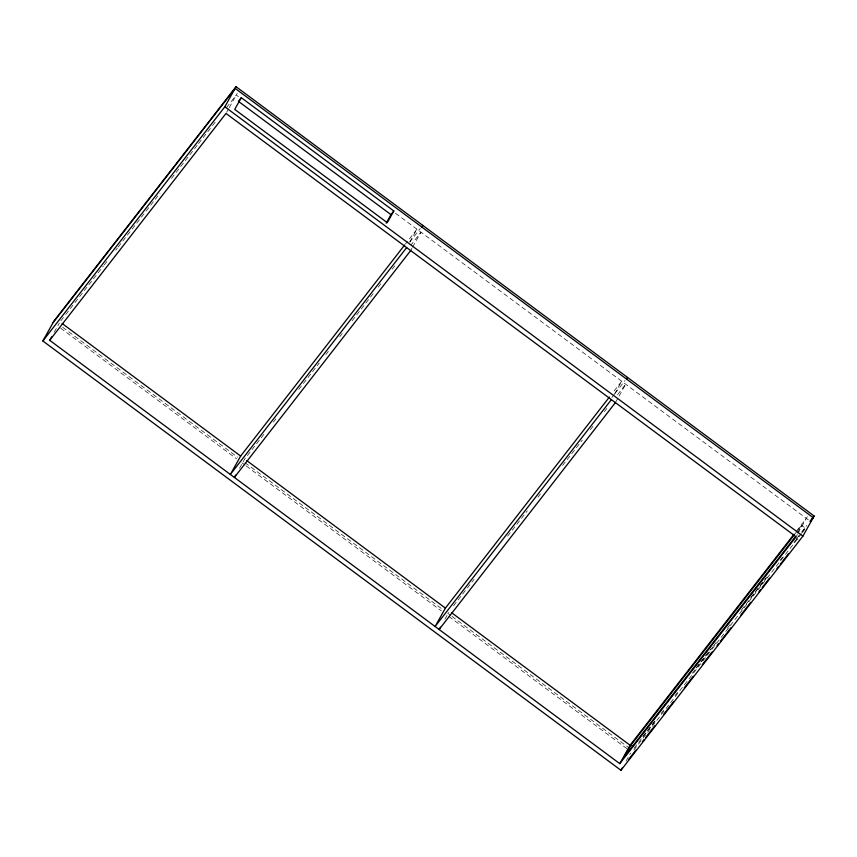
<?xml version="1.0" encoding="UTF-8"?>
<svg xmlns="http://www.w3.org/2000/svg" width="857" height="857" viewBox="0 0 857 857"><rect width="100%" height="100%" fill="white"/><g stroke="black" fill="none" stroke-linecap="round" stroke-linejoin="round"><path stroke-width="0.64" stroke-dasharray="4.29 3.21" d="M54.205 332.248L59.347 323.046M226.644 112.278L228.573 108.828M229.215 107.682L237.218 93.359M239.521 468.243L244.663 459.041L264.342 433.717M409.871 241.835L416.941 229.183L405.457 243.956M410.674 250.565L411.96 248.273M412.603 247.116L420.958 232.172L411.114 244.834M444.912 619.14L448.768 612.23M614.619 393.888L621.689 381.236L612.669 392.838M615.412 402.619L625.696 384.215L616.676 395.816M626.092 761.08L630.591 753.035M633.859 750.036L801.552 533.632M797.481 532.829L801.649 525.373L805.655 528.362M796.078 536.771L797.364 534.468M798.006 533.322L807.294 516.696M60.815 320.85L64.907 315.569M65.732 314.508L78.855 297.625M79.669 296.576L103.451 265.97M104.275 264.92L107.554 260.699M115.749 250.148L117.388 248.037M118.212 246.977L131.325 230.094M132.149 229.044L145.272 212.161M146.086 211.101L160.023 193.168M171.507 178.395L197.742 144.629M198.567 143.569L211.69 126.686M212.504 125.625L215.782 121.405M226.441 107.693L236.286 95.031L238.428 96.616M409.614 242.22L420.273 228.508M273.362 422.105L275.825 418.944M298.782 389.399L319.275 363.014M325.842 354.573L328.295 351.402M339.779 336.63L342.243 333.469M352.077 320.807L373.395 293.373M378.323 287.041L380.776 283.871M392.26 269.098L394.713 265.938M611.898 397.434L614.351 394.274M615.176 393.213L625.01 380.551M453.503 605.813L474.007 579.428M507.623 536.161L527.301 510.836M537.96 497.124L540.424 493.953M562.567 465.469L582.246 440.144M590.441 429.593L592.905 426.422M604.378 411.649L606.842 408.489M796.517 531.029L806.362 518.367M795.082 533.825L797.546 530.654M798.36 529.594L801.649 525.373M642.825 736.495L655.123 720.673M696.109 667.924L710.86 648.942M751.032 597.254L765.783 578.261M796.935 538.175L806.769 525.512M634.084 748.225L656.216 719.73M661.133 713.399L663.597 710.239M675.08 695.466L677.533 692.295M692.295 673.302L712.799 646.928M713.613 645.867L716.077 642.707M727.55 627.935L730.014 624.764M741.498 609.991L768.558 575.165M780.031 560.392L782.495 557.232M793.968 542.46L798.895 536.128M802.173 531.908L804.627 528.737M802.377 532.583L804.841 529.412M395.559 213.307L808.365 519.867M795.103 537.082L798.113 539.321M62.647 327.278L237.528 457.145M245.038 462.716L442.276 609.188M447.633 613.173L450.857 615.562M451.928 616.365L627.881 747.025M60.643 328.156L236.596 458.816M241.953 462.801L245.177 465.19M246.248 465.983L441.344 610.87M448.843 616.44L626.938 748.697"/><path stroke-width="1.29" d="M42.85 340.979L54.066 320.904L236.05 86.718L814.15 516.021L802.934 536.096L620.95 770.282L42.85 340.979L224.834 106.793L236.05 86.718M49.706 340.304L226.002 113.435L796.078 536.771L619.782 763.641L49.706 340.304L51.634 336.855M241.278 97.698L234.732 109.407L387.278 222.691L393.824 210.983L241.278 97.698L238.428 101.351L390.985 214.646L386.228 223.163M404.643 245.016L240.646 456.053L230.362 474.457L406.657 247.587M235.664 475.142L234.379 477.435L410.674 250.565M421.794 227.019L422.726 225.348M609.391 397.059L445.394 608.106L435.11 626.499L611.405 399.63M440.412 627.185L439.127 629.488L615.412 402.619M626.542 379.062L627.474 377.391M619.782 763.641L630.066 745.247L794.053 534.2M794.257 534.875L631.041 744.926L624.496 756.635L795.103 537.082M620.95 770.282L622.236 767.979M53.134 322.575L235.118 88.389L813.218 517.692L810.368 521.356M390.985 214.646L393.824 210.983M810.047 521.292L814.15 516.021M628.502 759.623L635.894 750.121M642.45 741.68L644.089 739.57M645.728 737.448L654.759 725.847M663.779 714.235L673.623 701.562M684.282 687.839L693.302 676.237M702.333 664.625L712.167 651.952M717.095 645.621L718.734 643.511M720.373 641.4L731.032 627.678M740.877 615.015L750.721 602.342M758.927 591.791L760.566 589.68M762.205 587.57L769.586 578.068M776.967 568.566L778.606 566.456M780.245 564.345L788.451 553.793M224.834 106.793L802.934 536.096M631.041 744.926L633.044 746.415M62.133 323.485L240.646 456.053M246.805 460.637L445.394 608.106M451.543 612.669L630.066 745.247"/></g></svg>
